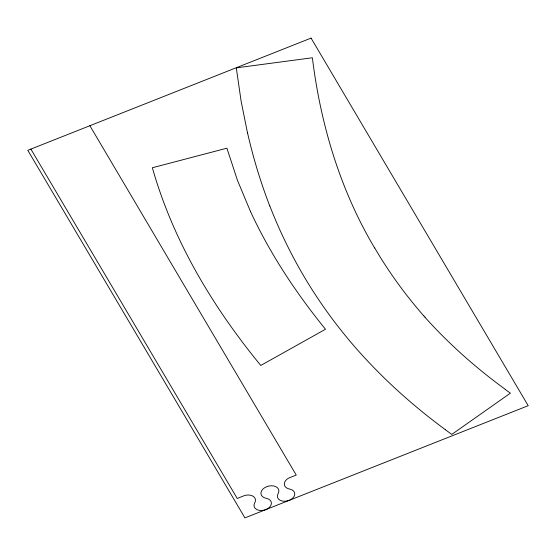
<?xml version="1.0" encoding="UTF-8"?>
<svg xmlns="http://www.w3.org/2000/svg" width="556" height="556" viewBox="0 0 556 556"><rect width="100%" height="100%" fill="white"/><g stroke="black" fill="none" stroke-linecap="round" stroke-linejoin="round"><path stroke-width="0.83" d="M505.195 389.395L510.38 393.168L451.799 434.41L445.342 429.712M425.006 317.149L423.797 315.78M89.884 125.725L296.251 475.074L288.71 478.063A9.111 6.172 -13.7 0 0 284.318 484.38A9.111 6.172 -13.7 0 0 289.62 489.058A8.854 5.998 -13.7 0 1 294.034 496.536A8.854 5.998 -13.7 0 1 282.517 501.095A8.854 5.998 -13.7 0 1 278.104 493.624A9.111 6.172 -13.7 0 0 273.559 485.937A9.111 6.172 -13.7 0 0 261.709 490.628A9.111 6.172 -13.7 0 0 266.255 498.315A8.854 5.998 -13.7 0 1 270.668 505.793A8.854 5.998 -13.7 0 1 259.152 510.352A8.854 5.998 -13.7 0 1 254.731 502.881A9.111 6.172 -13.7 0 0 253.543 496.571A9.111 6.172 -13.7 0 0 244.772 495.465L237.231 498.454L30.872 149.098M374.668 248.032C340.196 190.145 320.569 124.391 312.368 57.761L236.293 67.874L241.068 100.872L247.503 132.967M250.68 211.926C270.272 254.134 296.202 293.165 325.482 329.242L260.785 365.459C228.168 325.684 199.382 282.511 177.718 235.765C167.551 213.782 158.981 191.049 152.351 167.752L226.911 148.195L237.475 180.352L250.582 211.732M269.813 205.935C279.355 230.483 290.871 254.273 304.299 276.93A929.145 628.919 -13.7 0 0 357.584 350.037L358.919 351.496A923.759 625.271 -13.7 0 0 445.384 429.684M269.75 205.956A1147.688 776.843 -13.7 0 1 247.559 132.953M423.721 315.822A852.647 577.135 -13.7 0 1 374.744 247.997M505.279 389.339A846.232 572.791 -13.7 0 1 424.909 317.198M311.068 38.107L27.8 150.315L244.932 517.893L528.2 405.685L311.068 38.107"/></g></svg>
